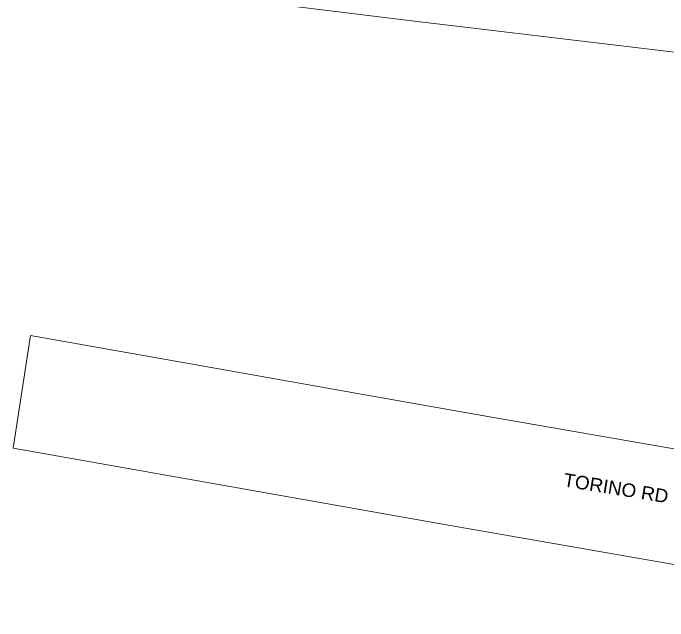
# Model space of a CAD drawing. Header units: metres. Extents: x 302050 to 303650, y 6239465 to 6240758.
# Drawn here: x 302050.3 to 302137.6, y 6240084.9 to 6240165.9 of the extents above; entities that cross this region are included whole.
import ezdxf

# ---------------------------------------------------------------- set-up
doc = ezdxf.new("R2010")
doc.units = ezdxf.units.M
doc.layers.add('Cadastre Roads_SP_EXT', color=9, linetype='Continuous', lineweight=5)
doc.layers.add('Notes', color=7, linetype='Continuous')
doc.styles.get("Standard").update_dxf_attribs({"font": 'arial.ttf'})

msp = doc.modelspace()

# ---------------------------------------------------------------- linework, layer by layer
at = {"layer": 'Cadastre Roads_SP_EXT', "linetype": 'Continuous'}
for points in [[(302205.31, 6240168.01), (302182.592, 6240170.75), (302172.224, 6240171.999), (302162.01, 6240173.231), (302150.979, 6240174.532), (302140.952, 6240175.719), (302130.924, 6240176.907), (302120.896, 6240178.102), (302110.948, 6240179.308), (302100.956, 6240180.518), (302085.086, 6240182.441), (302072.626, 6240183.955), (302062.158, 6240185.217), (302059.855, 6240170.184), (302085.682, 6240167.071), (302103.832, 6240164.859), (302115.758, 6240163.415), (302127.681, 6240161.99), (302139.605, 6240160.576), (302158.117, 6240158.387), (302175.713, 6240156.267), (302200.981, 6240153.221), (302205.31, 6240168.01)], [(302185.243, 6240099.59), (302160.41, 6240103.97), (302144.58, 6240106.763), (302130.466, 6240109.204), (302113.583, 6240112.171), (302096.234, 6240115.23), (302078.239, 6240118.431), (302052.627, 6240122.95), (302050.328, 6240107.927), (302079.479, 6240102.782), (302093.043, 6240100.364), (302107.82, 6240097.758), (302122.603, 6240095.17), (302140.712, 6240092.012), (302154.465, 6240089.586), (302180.95, 6240084.913), (302185.243, 6240099.59)]]:
    msp.add_lwpolyline(points, close=True, dxfattribs=at)

# ---------------------------------------------------------------- texts
at = {"layer": 'Notes'}
msp.add_text('TORINO RD', height=1.8, rotation=350.74801, dxfattribs=at).set_placement((302123.576, 6240102.859))

doc.saveas('drawing.dxf')
